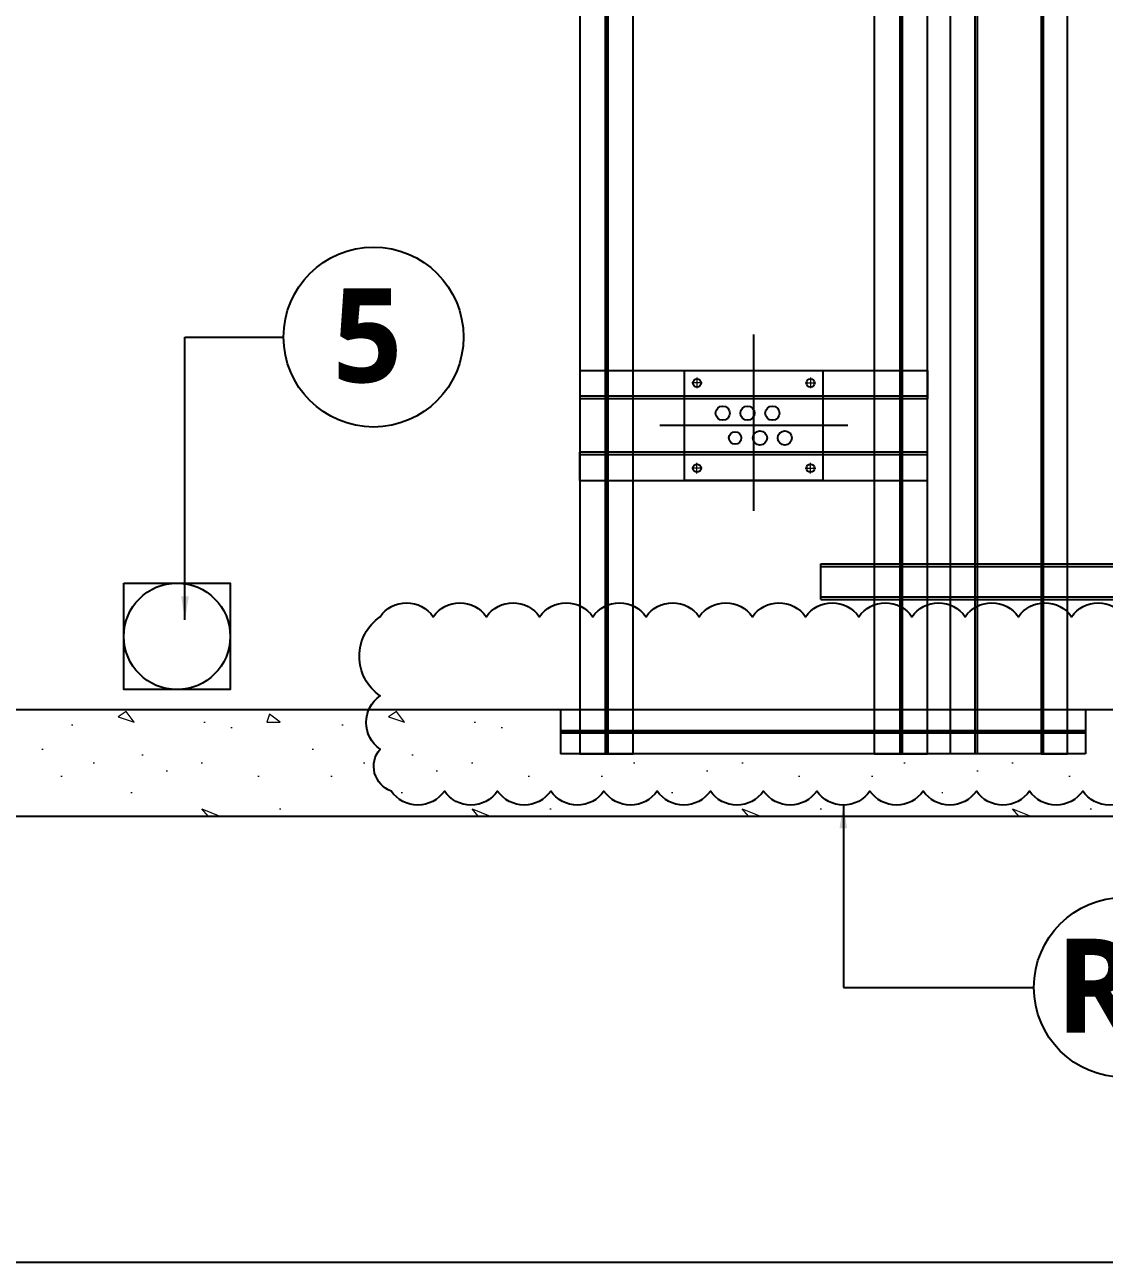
# Model space of a CAD drawing. Header units: millimetres. Extents: x 2370 to 266135, y -585395 to 33485.
# Drawn here: x 148152 to 154240, y 13121 to 20096 of the extents above; entities that cross this region are included whole.
import ezdxf
from ezdxf.lldxf.tags import DXFTag

# ---------------------------------------------------------------- set-up
doc = ezdxf.new("R2010")
doc.units = ezdxf.units.MM
for name, color, linetype in [('0글씨', 3, 'Continuous'), ('1', 1, 'CENTER2'), ('2', 1, 'CENTER'), ('옥상층 평면도$0$A-ST-CONC', 2, 'Continuous')]:
    doc.layers.add(name, color=color, linetype=linetype)
doc.layers.add('0해치', color=253, linetype='Continuous', lineweight=9)
doc.layers.add('문자_1', color=7, linetype='Continuous', lineweight=25)
doc.styles.add('SH_진천_나눔', font='')
doc.styles.get("Standard").update_dxf_attribs({"font": 'NanumGothicBold.ttf'})
doc.styles.get('SH_진천_나눔').set_extended_font_data('NanumGothic', bold=True)
tags = doc.linetypes.add('CENTER', pattern=[2, 1.25, -0.25, 0.25, -0.25]).pattern_tags.tags
tags[10:11] = [DXFTag(74, 4), DXFTag(75, 0), DXFTag(340, '0'), DXFTag(46, 1.0), DXFTag(50, 0.0), DXFTag(44, 0.0), DXFTag(45, 0.0)]
tags[8:9] = [DXFTag(74, 4), DXFTag(75, 0), DXFTag(340, '0'), DXFTag(46, 1.0), DXFTag(50, 0.0), DXFTag(44, 0.0), DXFTag(45, 0.0)]
tags[6:7] = [DXFTag(74, 4), DXFTag(75, 0), DXFTag(340, '0'), DXFTag(46, 1.0), DXFTag(50, 0.0), DXFTag(44, 0.0), DXFTag(45, 0.0)]
tags[4:5] = [DXFTag(74, 4), DXFTag(75, 0), DXFTag(340, '0'), DXFTag(46, 1.0), DXFTag(50, 0.0), DXFTag(44, 0.0), DXFTag(45, 0.0)]
tags = doc.linetypes.add('CENTER2', pattern=[1.125, 0.75, -0.125, 0.125, -0.125]).pattern_tags.tags
tags[10:11] = [DXFTag(74, 4), DXFTag(75, 0), DXFTag(340, '0'), DXFTag(46, 1.0), DXFTag(50, 0.0), DXFTag(44, 0.0), DXFTag(45, 0.0)]
tags[8:9] = [DXFTag(74, 4), DXFTag(75, 0), DXFTag(340, '0'), DXFTag(46, 1.0), DXFTag(50, 0.0), DXFTag(44, 0.0), DXFTag(45, 0.0)]
tags[6:7] = [DXFTag(74, 4), DXFTag(75, 0), DXFTag(340, '0'), DXFTag(46, 1.0), DXFTag(50, 0.0), DXFTag(44, 0.0), DXFTag(45, 0.0)]
tags[4:5] = [DXFTag(74, 4), DXFTag(75, 0), DXFTag(340, '0'), DXFTag(46, 1.0), DXFTag(50, 0.0), DXFTag(44, 0.0), DXFTag(45, 0.0)]
doc.dimstyles.new('DIM-A-002-단면', dxfattribs={"dimscale": 330, "dimtxt": 1, "dimasz": 0.4, "dimexe": 0.2, "dimexo": 0.3, "dimgap": 0.4, "dimtad": 1, "dimdec": 0, "dimtxsty": 'Standard', "dimcen": 0, "dimclrd": 15, "dimclre": 15, "dimclrt": 3, "dimadec": 0, "dimazin": 0, "dimtfac": 1, "dimtmove": 0, "dimatfit": 3, "dimfxl": 1, "dimarcsym": 0})

# ---------------------------------------------------------------- blocks, each defined once
blk = doc.blocks.new('432SDFFG')
at = {"color": 1, "linetype": 'CENTER2', "lineweight": 18}
for p, q in [((20200.5, 80461.4), (20170.5, 80461.4)), ((20185.5, 80476.4), (20185.5, 80446.4)), ((20490.5, 80461.4), (20520.5, 80461.4)), ((20505.5, 80476.4), (20505.5, 80446.4)), ((20200.5, 80221.4), (20170.5, 80221.4)), ((20185.5, 80206.4), (20185.5, 80236.4)), ((20490.5, 80221.4), (20520.5, 80221.4)), ((20505.5, 80206.4), (20505.5, 80236.4))]:
    blk.add_line(p, q, dxfattribs=at)
blk.add_lwpolyline([(20540.5, 80186.4), (20150.5, 80186.4), (20150.5, 80496.4), (20540.5, 80496.4)], close=True)
for centre, radius in [((20185.5, 80461.4), 11.5), ((20185.5, 80461.4), 11.5), ((20505.5, 80461.4), 11.5), ((20505.5, 80461.4), 11.5), ((20258, 80376.4), 20), ((20328, 80376.4), 20), ((20398, 80376.4), 20), ((20293, 80306.4), 17.5), ((20363, 80306.4), 20), ((20433, 80306.4), 20), ((20185.5, 80221.4), 11.5), ((20185.5, 80221.4), 11.5), ((20505.5, 80221.4), 11.5), ((20505.5, 80221.4), 11.5)]:
    blk.add_circle(centre, radius)
at = {"layer": '1'}
for p, q in [((20345.5, 80101.4), (20345.5, 80598.4)), ((20610.5, 80341.4), (20080.6, 80341.4))]:
    blk.add_line(p, q, dxfattribs=at)
blk = doc.blocks.new('543F')
for p, q in [((19683.4, 81811.7), (19683.4, 81731.7)), ((19683.4, 81811.7), (20663.4, 81811.7)), ((20663.4, 81811.7), (20663.4, 81731.7)), ((20663.4, 81731.7), (19683.4, 81731.7))]:
    blk.add_line(p, q)
at = {"layer": '2'}
blk.add_line((20663.4, 81739.2), (19683.4, 81739.2), dxfattribs=at)
blk = doc.blocks.new('소화기')
blk.add_lwpolyline([(559400.5, -904081.2), (559700.5, -904081.2), (559700.5, -904381.2), (559400.5, -904381.2)], close=True)
blk.add_circle((559550.5, -904231.2), 150)
blk = doc.blocks.new('A$C7E5A2A8')
at = {"color": 7}
for p, q in [((0, 200, 0), (3111, 200, 0)), ((0, 0, 0), (3111, 0, 0))]:
    blk.add_line(p, q, dxfattribs=at)
blk.add_line((0, 200, 0), (0, 0, 0))
at = {"color": 2}
for p, q in [((0, 185, 0), (3111, 185, 0)), ((0, 15, 0), (3111, 15, 0))]:
    blk.add_line(p, q, dxfattribs=at)

msp = doc.modelspace()

# ---------------------------------------------------------------- hatches: boundary and pattern name
at = {"layer": '0해치', "ltscale": 600, "transparency": 33554687}
h = msp.add_hatch(dxfattribs=at)
h.set_pattern_fill('CONC', color=256, scale=60, style=0)
h.set_pattern_definition([(0, (-43666.8, 1452990), (0, 1524), [0, -1524]), (0, (-43651.5, 1452456.6), (0, 1524), [0, -1524]), (0, (-43605.8, 1453279.6), (0, 1524), [0, -1524]), (338.19859, (-44398.28, 1452807.15), (4572, -1524), [164.1398, -8042.8513]), (216.869898, (-44245.88, 1452746.2), (4572, 3048), [76.2, -7543.8]), (130.601295, (-44306.84, 1452700.47), (7620, -9144), [140.5059, -13910.0799]), (206.56505, (-44809.76, 1452517.6), (-1524, -1524), [34.0777, -3373.69]), (326.309932, (-44840.24, 1452502.35), (3048, -1524), [54.9486, -5439.9115]), (108.43495, (-44794.5, 1452471.87), (-1524, 3048), [48.1931, -4771.118]), (225, (-43834.4, 1452365.2), (-2e-13, -1524), [64.6578, -2090.6036]), (0, (-43880.1, 1452319.5), (1524, 1524), [91.44, -1432.56]), (135, (-43788.7, 1452319.5), (-1524, 1e-13), [64.6578, -2090.6036]), (251.56505, (-44017.3, 1453340.55), (1524, 3048), [48.1931, -4771.118]), (0, (-44032.5, 1453294.8), (1524, 1524), [76.2, -1447.8]), (143.130102, (-43956.32, 1453294.83), (-4572, 3048), [76.2, -7543.8]), (213.690068, (-44825, 1453355.8), (3048, 1524), [54.9486, -5439.9115]), (341.56505, (-44870.7, 1453325.3), (-3048, 1524), [96.3862, -4722.925]), (126.869898, (-44779.28, 1453294.83), (3048, -4572), [76.2, -7543.8]), (0, (-44383, 1453294.8), (0, 1524), [0, -1524]), (0, (-44794.5, 1452898.6), (0, 1524), [0, -1524]), (0, (-44367.8, 1452334.7), (0, 1524), [0, -1524]), (0, (-43956.3, 1452807.2), (0, 1524), [0, -1524]), (0, (-44398.3, 1453066.2), (0, 1524), [0, -1524]), (0, (-44733.6, 1453112), (0, 1524), [0, -1524]), (0, (-44596.4, 1453020.5), (0, 1524), [0, -1524]), (0, (-44657.4, 1452654.8), (0, 1524), [0, -1524]), (0, (-45023.1, 1452715.7), (0, 1524), [0, -1524]), (0, (-45007.9, 1453066.2), (0, 1524), [0, -1524]), (0, (-45053.6, 1453401.5), (0, 1524), [0, -1524]), (0, (-44581.2, 1453462.5), (0, 1524), [0, -1524]), (0, (-44245.9, 1453523.4), (0, 1524), [0, -1524]), (0, (-43712.5, 1453462.5), (0, 1524), [0, -1524]), (0, (-44078.2, 1452990), (0, 1524), [0, -1524]), (0, (-44230.6, 1453264.4), (0, 1524), [0, -1524]), (0, (-44108.7, 1452532.8), (0, 1524), [0, -1524]), (0, (-44565.9, 1452456.6), (0, 1524), [0, -1524]), (0, (-44108.7, 1452121.4), (0, 1524), [0, -1524]), (0, (-44611.6, 1452212.8), (0, 1524), [0, -1524]), (0, (-45099.3, 1452167), (0, 1524), [0, -1524]), (0, (-44916.4, 1452090.9), (0, 1524), [0, -1524]), (0, (-44901.2, 1452304.2), (0, 1524), [0, -1524]), (0, (-43880.1, 1452060.4), (0, 1524), [0, -1524]), (0, (-43697.2, 1452685.2), (0, 1524), [0, -1524]), (0, (-43773.4, 1453142.4), (0, 1524), [0, -1524]), (0, (-44474.5, 1452045.2), (0, 1524), [0, -1524])])
h.paths.add_polyline_path([(158662.6, 16235.6), (158662.6, 25435.6), (145962.6, 25435.6), (145962.6, 24255.6), (146562.6, 24255.6), (146562.6, 24835.6), (150973.5, 24835.6), (150973.5, 25136), (154333.5, 25136), (154333.5, 24835.6), (158062.6, 24835.6), (158062.6, 16235.6), (154333.5, 16235.6), (154333.5, 15937), (150973.5, 15937), (150973.5, 16235.6), (146562.6, 16235.6), (146562.6, 17215.6), (145962.6, 17215.6), (145962.6, 15635.6), (158662.6, 15635.6)])

# ---------------------------------------------------------------- linework, layer by layer
for p, q in [((153373.5, 15985.6), (153373.5, 25086.5)), ((153523.5, 25086.5), (153523.5, 15985.6)), ((153883.5, 25086.5), (153883.5, 15985.6)), ((154033.5, 15985.6), (154033.5, 25086.5)), ((151173.5, 16235.6), (151173.5, 15985.6)), ((151173.5, 16235.6), (154133.5, 16235.6)), ((154133.5, 16235.6), (154133.5, 15985.6)), ((154133.5, 15985.6), (151173.5, 15985.6)), ((153523.5, 15985.6), (153373.5, 15985.6)), ((153883.5, 15985.6), (154033.5, 15985.6)), ((138646.8, 13120.8), (189715, 13120.8))]:
    msp.add_line(p, q)
for points in [[(151283.5, 15985.6), (151583.5, 15985.6), (151583.5, 25086.5), (151283.5, 25086.5)], [(152943.5, 15985.6), (153243.5, 15985.6), (153243.5, 25086.5), (152943.5, 25086.5)]]:
    msp.add_lwpolyline(points, close=True)
at = {"layer": '0글씨'}
msp.add_lwpolyline([(154418.8, 15775.9, -0.520567), (154118.8, 15775.9, -0.520567), (153818.8, 15775.9, -0.520567), (153518.8, 15775.9, -0.520567), (153218.8, 15775.9, -0.520567), (152918.8, 15775.9, -0.520567), (152618.8, 15775.9, -0.520567), (152318.8, 15775.9, -0.520567), (152018.8, 15775.9, -0.520567), (151718.8, 15775.9, -0.520567), (151418.8, 15775.9, -0.520567), (151118.8, 15775.9, -0.520567), (150818.8, 15775.9, -0.520567), (150518.8, 15775.9, -0.520567), (150218.8, 15775.9, -0.520567), (150155.9, 16012.9, -0.520567), (150155.9, 16312.9, -0.520567), (150155.9, 16758.9, -0.520567), (150455.9, 16758.9, -0.520567), (150755.9, 16758.9, -0.520567), (151055.9, 16758.9, -0.520567), (151355.9, 16758.9, -0.520567), (151655.9, 16758.9, -0.520567), (151955.9, 16758.9, -0.520567), (152255.9, 16758.9, -0.520567), (152555.9, 16758.9, -0.520567), (152855.9, 16758.9, -0.520567), (153155.9, 16758.9, -0.520567), (153455.9, 16758.9, -0.520567), (153755.9, 16758.9, -0.520567), (154055.9, 16758.9, -0.520567), (154355.9, 16758.9, -0.520567)], format="xyb", dxfattribs=at)
at = {"layer": '1'}
for p, q in [((151433.5, 25086.5), (151433.5, 15985.6)), ((153093.5, 25086.5), (153093.5, 15985.6)), ((151173.5, 16110.6), (154133.5, 16110.6))]:
    msp.add_line(p, q, dxfattribs=at)
at = {"layer": '2', "color": 2}
for p, q in [((151426.5, 25086.5), (151426.5, 15985.6)), ((151440.5, 25086.5), (151440.5, 15985.6)), ((153086.5, 25086.5), (153086.5, 15985.6)), ((153100.5, 25086.5), (153100.5, 15985.6)), ((153510.5, 25086.5), (153510.5, 15985.6)), ((153896.5, 25086.5), (153896.5, 15985.6)), ((151173.5, 16117.1), (154133.5, 16117.1)), ((151173.5, 16104.1), (154133.5, 16104.1))]:
    msp.add_line(p, q, dxfattribs=at)
at = {"layer": '문자_1'}
for centre in [(150119.4, 18335.5), (154350.9, 14670)]:
    msp.add_circle(centre, 507.2, dxfattribs=at)
at = {"layer": '옥상층 평면도$0$A-ST-CONC'}
for p, q in [((146562.6, 16235.6), (158062.6, 16235.6)), ((145962.6, 15635.6), (158662.6, 15635.6))]:
    msp.add_line(p, q, dxfattribs=at)

# ---------------------------------------------------------------- block references
at = {"xscale": 2, "yscale": 2, "zscale": 2}
for name, p in [('432SDFFG', (111572.4, -142846.3)), ('543F', (111916.6, -145477))]:
    msp.add_blockref(name, p, dxfattribs=at)
at = {"xscale": -2, "yscale": 2, "zscale": 2, "rotation": 179.9999999999999}
msp.add_blockref('543F', (111916.6, 181150), dxfattribs=at)
at = {"ltscale": 600, "xscale": -1, "rotation": 180}
msp.add_blockref('A$C7E5A2A8', (152642.5, 17056.5), dxfattribs=at)
at = {"layer": '0글씨', "xscale": 2, "yscale": 2, "zscale": 2}
msp.add_blockref('소화기', (-970089.9, 1825110.8), dxfattribs=at)

# ---------------------------------------------------------------- texts
at = {"layer": '문자_1', "style": 'SH_진천_나눔'}
for s, height, p in [('5', 529.5, (149888.1, 18080.4)), ('R2', 529.47, (153966.2, 14414.9))]:
    msp.add_text(s, height=height, dxfattribs=at).set_placement(p)

# ---------------------------------------------------------------- leaders
msp.add_leader([(149055.8, 16741.1), (149055.8, 18335.5), (149608.5, 18335.5)], dimstyle='DIM-A-002-단면')
at = {"layer": '0글씨'}
msp.add_leader([(152768.8, 15697.8), (152768.8, 14670), (153843.7, 14670)], dimstyle='DIM-A-002-단면', dxfattribs=at)

doc.saveas('drawing.dxf')
